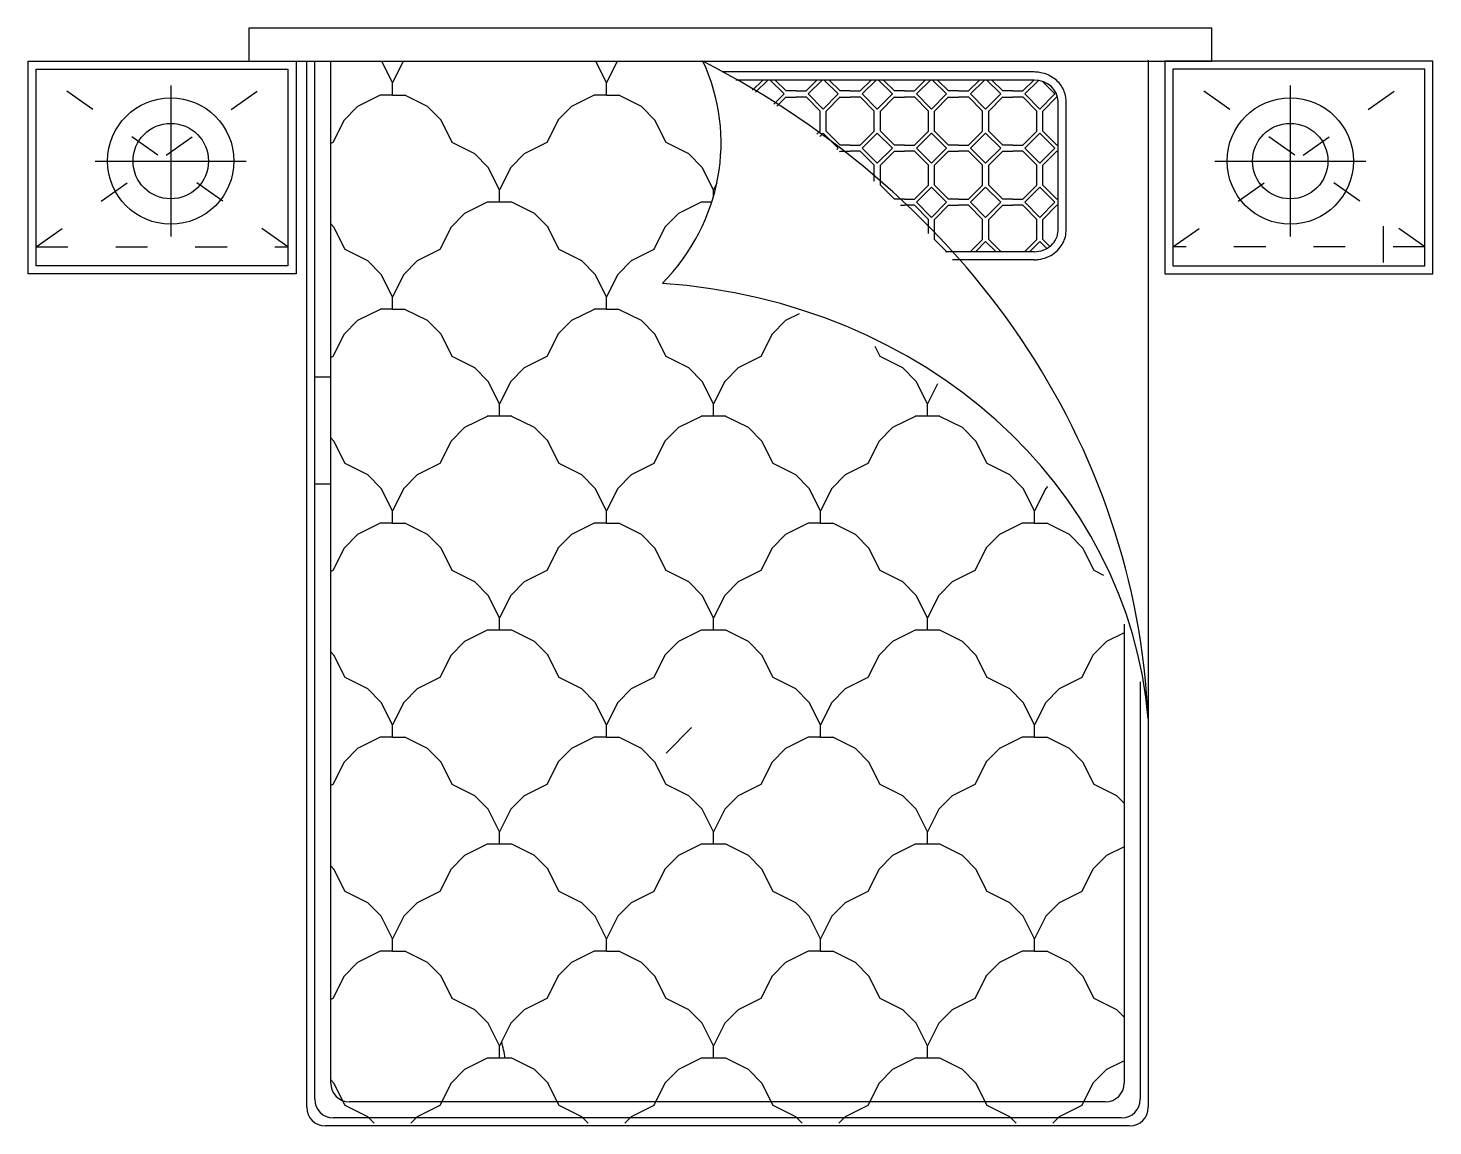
# Model space of a CAD drawing. Header units: inches. Extents: x -938 to 822, y -214 to 988.
# Drawn here: x -938 to -677.4, y 393.6 to 597.2 of the extents above; entities that cross this region are included whole.
import ezdxf

# ---------------------------------------------------------------- set-up
doc = ezdxf.new("R2010")
doc.units = ezdxf.units.IN
doc.header["$MEASUREMENT"] = 0
doc.linetypes.add('ACAD_ISO03W100', pattern=[30, 12, -18])

# ---------------------------------------------------------------- blocks, each defined once
blk = doc.blocks.new('A$C029D5C69')
for p, q in [((0.4164, 2.0693), (0.4164, 2.0066)), ((2.2315, 2.0693), (0.4164, 2.0693)), ((2.2315, 2.0066), (2.2315, 2.0693)), ((0, 1.606), (0, 2.0066)), ((0, 2.0066), (0.505, 2.0066)), ((0.0151, 1.6211), (0.0151, 1.9915)), ((0.0151, 1.9915), (0.4899, 1.9915)), ((0.4164, 2.0066), (2.2315, 2.0066)), ((0.4899, 1.9915), (0.4899, 1.6211)), ((0.505, 2.0066), (0.505, 1.606)), ((0.5252, 0.0351), (0.5252, 2.0066)), ((0.5403, 0.0502), (0.5403, 2.0066)), ((0.5706, 0.0805), (0.5706, 2.0066)), ((0.6869, 1.966), (0.6666, 2.0066)), ((0.7072, 2.0066), (0.6869, 1.966)), ((1.0902, 1.966), (1.0699, 2.0066)), ((1.1106, 2.0066), (1.0902, 1.966)), ((1.8954, 1.9865), (1.3081, 1.9865)), ((2.1114, 2.0087), (2.1114, 0.0351)), ((2.6479, 2.0066), (2.1429, 2.0066)), ((2.1429, 2.0066), (2.1429, 1.606)), ((2.6328, 1.9915), (2.158, 1.9915)), ((2.158, 1.9915), (2.158, 1.6211)), ((2.6328, 1.6211), (2.6328, 1.9915)), ((2.6479, 1.606), (2.6479, 2.0066)), ((0.2689, 1.9609), (0.2689, 1.6764)), ((0.6869, 1.9425), (0.6869, 1.966)), ((0.6869, 1.9425), (0.6869, 1.966)), ((1.0902, 1.9425), (1.0902, 1.966)), ((1.0902, 1.9425), (1.0902, 1.966)), ((1.8954, 1.9713), (1.3339, 1.9713)), ((1.3849, 1.9713), (1.3656, 1.952)), ((1.3945, 1.9713), (1.3714, 1.9483)), ((1.4249, 1.945), (1.3986, 1.9713)), ((1.4288, 1.9507), (1.4081, 1.9713)), ((1.487, 1.9713), (1.4664, 1.9507)), ((1.4966, 1.9713), (1.4703, 1.945)), ((1.527, 1.945), (1.5007, 1.9713)), ((1.5309, 1.9507), (1.5102, 1.9713)), ((1.5891, 1.9713), (1.5685, 1.9507)), ((1.5987, 1.9713), (1.5724, 1.945)), ((1.6291, 1.945), (1.6028, 1.9713)), ((1.633, 1.9507), (1.6123, 1.9713)), ((1.6912, 1.9713), (1.6706, 1.9507)), ((1.7008, 1.9713), (1.6745, 1.945)), ((1.7312, 1.945), (1.7049, 1.9713)), ((1.7351, 1.9507), (1.7144, 1.9713)), ((1.7933, 1.9713), (1.7727, 1.9507)), ((1.8029, 1.9713), (1.7766, 1.945)), ((1.8333, 1.945), (1.807, 1.9713)), ((1.8372, 1.9507), (1.8165, 1.9713)), ((1.8954, 1.9713), (1.8748, 1.9507)), ((1.9043, 1.9707), (1.8787, 1.945)), ((1.9354, 1.945), (1.9114, 1.969)), ((2.379, 1.9609), (2.379, 1.6764)), ((0.6634, 1.9425), (0.621, 1.9213)), ((0.6634, 1.9425), (0.621, 1.9213)), ((0.6869, 1.9425), (0.6634, 1.9425)), ((0.6869, 1.9425), (0.7104, 1.9425)), ((0.7528, 1.9213), (0.7104, 1.9425)), ((0.7528, 1.9213), (0.7104, 1.9425)), ((1.0668, 1.9425), (1.0244, 1.9213)), ((1.0668, 1.9425), (1.0244, 1.9213)), ((1.0902, 1.9425), (1.0668, 1.9425)), ((1.0902, 1.9425), (1.1137, 1.9425)), ((1.1561, 1.9213), (1.1137, 1.9425)), ((1.1561, 1.9213), (1.1137, 1.9425)), ((1.4249, 1.945), (1.4059, 1.926)), ((1.4288, 1.9394), (1.4116, 1.9222)), ((1.4476, 1.9507), (1.4288, 1.9507)), ((1.4288, 1.9393), (1.4476, 1.9393)), ((1.4476, 1.9507), (1.4664, 1.9507)), ((1.4664, 1.9393), (1.4476, 1.9393)), ((1.493, 1.9128), (1.4664, 1.9394)), ((1.4986, 1.9167), (1.4703, 1.945)), ((1.527, 1.945), (1.4986, 1.9167)), ((1.5309, 1.9394), (1.5043, 1.9128)), ((1.5497, 1.9507), (1.5309, 1.9507)), ((1.5309, 1.9393), (1.5497, 1.9393)), ((1.5497, 1.9507), (1.5685, 1.9507)), ((1.5685, 1.9393), (1.5497, 1.9393)), ((1.595, 1.9128), (1.5685, 1.9394)), ((1.6007, 1.9167), (1.5724, 1.945)), ((1.6291, 1.945), (1.6007, 1.9167)), ((1.633, 1.9394), (1.6064, 1.9128)), ((1.6518, 1.9507), (1.633, 1.9507)), ((1.633, 1.9393), (1.6518, 1.9393)), ((1.6518, 1.9507), (1.6706, 1.9507)), ((1.6706, 1.9393), (1.6518, 1.9393)), ((1.6971, 1.9128), (1.6706, 1.9394)), ((1.7028, 1.9167), (1.6745, 1.945)), ((1.7312, 1.945), (1.7028, 1.9167)), ((1.7351, 1.9394), (1.7085, 1.9128)), ((1.7539, 1.9507), (1.7351, 1.9507)), ((1.7351, 1.9393), (1.7539, 1.9393)), ((1.7539, 1.9507), (1.7727, 1.9507)), ((1.7727, 1.9393), (1.7539, 1.9393)), ((1.7992, 1.9128), (1.7727, 1.9394)), ((1.8049, 1.9167), (1.7766, 1.945)), ((1.8333, 1.945), (1.8049, 1.9167)), ((1.8372, 1.9394), (1.8106, 1.9128)), ((1.856, 1.9507), (1.8372, 1.9507)), ((1.8372, 1.9393), (1.856, 1.9393)), ((1.856, 1.9507), (1.8748, 1.9507)), ((1.8748, 1.9393), (1.856, 1.9393)), ((1.9013, 1.9128), (1.8748, 1.9394)), ((1.907, 1.9167), (1.8787, 1.945)), ((1.9354, 1.945), (1.907, 1.9167)), ((1.9393, 1.9394), (1.9127, 1.9128)), ((1.9393, 1.9393), (1.9404, 1.9393)), ((0.621, 1.9213), (0.5955, 1.8958)), ((0.7783, 1.8958), (0.7528, 1.9213)), ((1.0243, 1.9213), (0.9988, 1.8958)), ((1.1816, 1.8958), (1.1561, 1.9213)), ((1.493, 1.8752), (1.493, 1.9128)), ((1.5043, 1.8752), (1.5043, 1.9128)), ((1.595, 1.8752), (1.595, 1.9128)), ((1.6064, 1.8752), (1.6064, 1.9128)), ((1.6971, 1.8752), (1.6971, 1.9128)), ((1.7085, 1.8752), (1.7085, 1.9128)), ((1.7992, 1.8752), (1.7992, 1.9128)), ((1.8106, 1.8752), (1.8106, 1.9128)), ((1.9013, 1.8752), (1.9013, 1.9128)), ((1.9127, 1.8752), (1.9127, 1.9128)), ((1.9414, 1.688), (1.9414, 1.931)), ((1.9565, 1.688), (1.9565, 1.931)), ((0.5955, 1.8958), (0.5743, 1.8534)), ((0.7995, 1.8534), (0.7783, 1.8958)), ((0.9989, 1.8958), (0.9777, 1.8534)), ((1.2028, 1.8534), (1.1816, 1.8958)), ((1.493, 1.8752), (1.4867, 1.869)), ((1.4986, 1.8713), (1.4922, 1.8648)), ((1.527, 1.8429), (1.4986, 1.8713)), ((1.5309, 1.8486), (1.5043, 1.8752)), ((1.595, 1.8752), (1.5685, 1.8486)), ((1.6007, 1.8713), (1.5724, 1.8429)), ((1.6291, 1.8429), (1.6007, 1.8713)), ((1.633, 1.8486), (1.6064, 1.8752)), ((1.6971, 1.8752), (1.6706, 1.8486)), ((1.7028, 1.8713), (1.6745, 1.8429)), ((1.7312, 1.8429), (1.7028, 1.8713)), ((1.7351, 1.8486), (1.7085, 1.8752)), ((1.7992, 1.8752), (1.7727, 1.8486)), ((1.8049, 1.8713), (1.7766, 1.8429)), ((1.8333, 1.8429), (1.8049, 1.8713)), ((1.8372, 1.8486), (1.8106, 1.8752)), ((1.9013, 1.8752), (1.8748, 1.8486)), ((1.907, 1.8713), (1.8787, 1.8429)), ((1.9354, 1.8429), (1.907, 1.8713)), ((1.9393, 1.8486), (1.9127, 1.8752)), ((0.5743, 1.8534), (0.5706, 1.8515)), ((0.5743, 1.8534), (0.5706, 1.8515)), ((0.8419, 1.8322), (0.7995, 1.8534)), ((0.8419, 1.8322), (0.7995, 1.8534)), ((0.8674, 1.8067), (0.8419, 1.8322)), ((0.9352, 1.8322), (0.9097, 1.8067)), ((0.9777, 1.8534), (0.9353, 1.8322)), ((0.9777, 1.8534), (0.9353, 1.8322)), ((1.2452, 1.8322), (1.2028, 1.8534)), ((1.2452, 1.8322), (1.2028, 1.8534)), ((1.2707, 1.8067), (1.2452, 1.8322)), ((1.527, 1.8429), (1.5242, 1.8401)), ((1.5309, 1.8373), (1.5295, 1.8359)), ((1.5497, 1.8486), (1.5309, 1.8486)), ((1.5309, 1.8373), (1.5497, 1.8373)), ((1.5497, 1.8486), (1.5685, 1.8486)), ((1.5685, 1.8373), (1.5497, 1.8373)), ((1.595, 1.8107), (1.5685, 1.8373)), ((1.6007, 1.8146), (1.5724, 1.8429)), ((1.6291, 1.8429), (1.6007, 1.8146)), ((1.633, 1.8373), (1.6064, 1.8107)), ((1.6518, 1.8486), (1.633, 1.8486)), ((1.633, 1.8373), (1.6518, 1.8373)), ((1.6518, 1.8486), (1.6706, 1.8486)), ((1.6706, 1.8373), (1.6518, 1.8373)), ((1.6971, 1.8107), (1.6706, 1.8373)), ((1.7028, 1.8146), (1.6745, 1.8429)), ((1.7312, 1.8429), (1.7028, 1.8146)), ((1.7351, 1.8373), (1.7085, 1.8107)), ((1.7539, 1.8486), (1.7351, 1.8486)), ((1.7351, 1.8373), (1.7539, 1.8373)), ((1.7539, 1.8486), (1.7727, 1.8486)), ((1.7727, 1.8373), (1.7539, 1.8373)), ((1.7992, 1.8107), (1.7727, 1.8373)), ((1.8049, 1.8146), (1.7766, 1.8429)), ((1.8333, 1.8429), (1.8049, 1.8146)), ((1.8372, 1.8373), (1.8106, 1.8107)), ((1.856, 1.8486), (1.8372, 1.8486)), ((1.8372, 1.8373), (1.856, 1.8373)), ((1.856, 1.8486), (1.8748, 1.8486)), ((1.8748, 1.8373), (1.856, 1.8373)), ((1.9013, 1.8107), (1.8748, 1.8373)), ((1.907, 1.8146), (1.8787, 1.8429)), ((1.9354, 1.8429), (1.907, 1.8146)), ((1.9393, 1.8373), (1.9127, 1.8107)), ((1.9414, 1.8486), (1.9393, 1.8486)), ((1.9393, 1.8373), (1.9414, 1.8373)), ((0.1267, 1.8186), (0.4111, 1.8186)), ((0.8886, 1.7643), (0.8674, 1.8067)), ((0.9098, 1.8067), (0.8886, 1.7643)), ((1.2919, 1.7643), (1.2707, 1.8067)), ((1.595, 1.7806), (1.595, 1.8107)), ((1.6064, 1.7731), (1.6064, 1.8107)), ((1.6971, 1.7731), (1.6971, 1.8107)), ((1.7085, 1.7731), (1.7085, 1.8107)), ((1.7992, 1.7731), (1.7992, 1.8107)), ((1.8106, 1.7731), (1.8106, 1.8107)), ((1.9013, 1.7731), (1.9013, 1.8107)), ((1.9127, 1.7731), (1.9127, 1.8107)), ((2.2367, 1.8186), (2.5212, 1.8186)), ((1.2981, 1.7768), (1.2919, 1.7643)), ((0.8886, 1.7408), (0.8886, 1.7643)), ((1.2919, 1.7519), (1.2919, 1.7643)), ((1.633, 1.7465), (1.6064, 1.7731)), ((1.6971, 1.7731), (1.6706, 1.7465)), ((1.7028, 1.7692), (1.6745, 1.7408)), ((1.7312, 1.7408), (1.7028, 1.7692)), ((1.7351, 1.7465), (1.7085, 1.7731)), ((1.7992, 1.7731), (1.7727, 1.7465)), ((1.8049, 1.7692), (1.7766, 1.7408)), ((1.8333, 1.7408), (1.8049, 1.7692)), ((1.8372, 1.7465), (1.8106, 1.7731)), ((1.9013, 1.7731), (1.8748, 1.7465)), ((1.907, 1.7692), (1.8787, 1.7408)), ((1.9354, 1.7408), (1.907, 1.7692)), ((1.9393, 1.7465), (1.9127, 1.7731)), ((0.8651, 1.7408), (0.8227, 1.7196)), ((0.8651, 1.7408), (0.8227, 1.7196)), ((0.912, 1.7408), (0.8651, 1.7408)), ((0.9544, 1.7196), (0.912, 1.7408)), ((0.9544, 1.7196), (0.912, 1.7408)), ((1.2684, 1.7408), (1.226, 1.7196)), ((1.2684, 1.7408), (1.226, 1.7196)), ((1.2885, 1.7408), (1.2684, 1.7408)), ((1.6518, 1.7465), (1.633, 1.7465)), ((1.6443, 1.7352), (1.6518, 1.7352)), ((1.6518, 1.7465), (1.6706, 1.7465)), ((1.6706, 1.7352), (1.6518, 1.7352)), ((1.6971, 1.7086), (1.6706, 1.7352)), ((1.7028, 1.7125), (1.6745, 1.7408)), ((1.7312, 1.7408), (1.7028, 1.7125)), ((1.7351, 1.7352), (1.7085, 1.7086)), ((1.7539, 1.7465), (1.7351, 1.7465)), ((1.7351, 1.7352), (1.7539, 1.7352)), ((1.7539, 1.7465), (1.7727, 1.7465)), ((1.7727, 1.7352), (1.7539, 1.7352)), ((1.7992, 1.7086), (1.7727, 1.7352)), ((1.8049, 1.7125), (1.7766, 1.7408)), ((1.8333, 1.7408), (1.8049, 1.7125)), ((1.8372, 1.7352), (1.8106, 1.7086)), ((1.856, 1.7465), (1.8372, 1.7465)), ((1.8372, 1.7352), (1.856, 1.7352)), ((1.856, 1.7465), (1.8748, 1.7465)), ((1.8748, 1.7352), (1.856, 1.7352)), ((1.9013, 1.7086), (1.8748, 1.7352)), ((1.907, 1.7125), (1.8787, 1.7408)), ((1.9354, 1.7408), (1.907, 1.7125)), ((1.9393, 1.7352), (1.9127, 1.7086)), ((1.9414, 1.7465), (1.9393, 1.7465)), ((1.9393, 1.7352), (1.9414, 1.7352)), ((0.5766, 1.6941), (0.5706, 1.7002)), ((0.8227, 1.7196), (0.7972, 1.6941)), ((0.98, 1.6941), (0.9545, 1.7196)), ((1.226, 1.7196), (1.2005, 1.6941)), ((1.6971, 1.682), (1.6971, 1.7086)), ((1.7085, 1.671), (1.7085, 1.7086)), ((1.7992, 1.671), (1.7992, 1.7086)), ((1.8106, 1.671), (1.8106, 1.7086)), ((1.9013, 1.671), (1.9013, 1.7086)), ((1.9127, 1.671), (1.9127, 1.7086)), ((2.5551, 1.6275), (2.5551, 1.696)), ((0.5978, 1.6517), (0.5766, 1.6941)), ((0.7972, 1.6941), (0.776, 1.6517)), ((1.0011, 1.6517), (0.9799, 1.6941)), ((1.2005, 1.6941), (1.1793, 1.6517)), ((1.7318, 1.6477), (1.7085, 1.671)), ((1.7992, 1.671), (1.7759, 1.6477)), ((1.8339, 1.6477), (1.8106, 1.671)), ((1.9013, 1.671), (1.878, 1.6477)), ((1.926, 1.6577), (1.9127, 1.671)), ((0.6402, 1.6305), (0.5978, 1.6517)), ((0.6402, 1.6305), (0.5978, 1.6517)), ((0.776, 1.6517), (0.7336, 1.6305)), ((0.776, 1.6517), (0.7336, 1.6305)), ((1.0435, 1.6305), (1.0011, 1.6517)), ((1.0435, 1.6305), (1.0011, 1.6517)), ((1.1793, 1.6517), (1.1369, 1.6305)), ((1.1793, 1.6517), (1.1369, 1.6305)), ((1.8961, 1.6477), (1.7289, 1.6477)), ((1.8049, 1.6671), (1.7855, 1.6477)), ((1.8244, 1.6477), (1.8049, 1.6671)), ((1.907, 1.6671), (1.8876, 1.6477)), ((1.9202, 1.6539), (1.907, 1.6671)), ((0.4899, 1.6211), (0.0151, 1.6211)), ((0.6657, 1.605), (0.6402, 1.6305)), ((0.7336, 1.6305), (0.7081, 1.605)), ((1.0691, 1.605), (1.0436, 1.6305)), ((1.1369, 1.6305), (1.1114, 1.605)), ((1.8961, 1.6325), (1.7422, 1.6325)), ((2.158, 1.6211), (2.6328, 1.6211)), ((0.505, 1.606), (0, 1.606)), ((0.6869, 1.5626), (0.6657, 1.605)), ((0.7081, 1.605), (0.6869, 1.5626)), ((1.0902, 1.5626), (1.069, 1.605)), ((1.1114, 1.605), (1.0902, 1.5626)), ((2.1429, 1.606), (2.6479, 1.606)), ((0.6869, 1.5392), (0.6869, 1.5626)), ((0.6869, 1.5392), (0.6869, 1.5626)), ((1.0902, 1.5392), (1.0902, 1.5626)), ((1.0902, 1.5392), (1.0902, 1.5626)), ((0.6634, 1.5391), (0.621, 1.5179)), ((0.6634, 1.5391), (0.621, 1.5179)), ((0.6869, 1.5392), (0.6634, 1.5392)), ((0.6869, 1.5392), (0.7104, 1.5392)), ((0.7528, 1.5179), (0.7104, 1.5391)), ((0.7528, 1.5179), (0.7104, 1.5391)), ((1.0668, 1.5391), (1.0244, 1.5179)), ((1.0668, 1.5391), (1.0244, 1.5179)), ((1.0902, 1.5392), (1.0668, 1.5392)), ((1.0902, 1.5392), (1.1137, 1.5392)), ((1.1561, 1.5179), (1.1137, 1.5391)), ((1.1561, 1.5179), (1.1137, 1.5391)), ((0.621, 1.5179), (0.5955, 1.4924)), ((0.7783, 1.4924), (0.7528, 1.5179)), ((1.0243, 1.5179), (0.9988, 1.4924)), ((1.1816, 1.4924), (1.1561, 1.5179)), ((1.4277, 1.5179), (1.4022, 1.4924)), ((1.4534, 1.5308), (1.4277, 1.5179)), ((1.4534, 1.5308), (1.4277, 1.5179)), ((0.5955, 1.4925), (0.5743, 1.4501)), ((0.7995, 1.4501), (0.7783, 1.4925)), ((0.9989, 1.4925), (0.9777, 1.4501)), ((1.2028, 1.4501), (1.1816, 1.4925)), ((1.4022, 1.4925), (1.381, 1.4501)), ((1.6062, 1.4501), (1.5966, 1.4692)), ((0.5743, 1.45), (0.5706, 1.4481)), ((0.5743, 1.45), (0.5706, 1.4481)), ((0.8419, 1.4288), (0.7995, 1.45)), ((0.8419, 1.4288), (0.7995, 1.45)), ((0.9777, 1.45), (0.9353, 1.4288)), ((0.9777, 1.45), (0.9353, 1.4288)), ((1.2452, 1.4288), (1.2028, 1.45)), ((1.2452, 1.4288), (1.2028, 1.45)), ((1.381, 1.45), (1.3386, 1.4288)), ((1.381, 1.45), (1.3386, 1.4288)), ((1.6486, 1.4288), (1.6062, 1.45)), ((1.6486, 1.4288), (1.6062, 1.45)), ((0.5403, 1.4117), (0.5706, 1.4117)), ((0.8674, 1.4033), (0.8419, 1.4288)), ((0.9352, 1.4288), (0.9097, 1.4033)), ((1.2707, 1.4033), (1.2452, 1.4288)), ((1.3386, 1.4288), (1.3131, 1.4033)), ((1.6741, 1.4033), (1.6486, 1.4288)), ((0.8886, 1.361), (0.8674, 1.4034)), ((0.9098, 1.4034), (0.8886, 1.361)), ((1.2919, 1.361), (1.2707, 1.4034)), ((1.3131, 1.4034), (1.2919, 1.361)), ((1.6953, 1.361), (1.6741, 1.4034)), ((1.714, 1.3984), (1.6953, 1.361)), ((0.8886, 1.3375), (0.8886, 1.3609)), ((1.2919, 1.3375), (1.2919, 1.3609)), ((1.6953, 1.3375), (1.6953, 1.3609)), ((0.8651, 1.3374), (0.8227, 1.3162)), ((0.8651, 1.3374), (0.8227, 1.3162)), ((0.912, 1.3375), (0.8651, 1.3375)), ((0.9544, 1.3162), (0.912, 1.3374)), ((0.9544, 1.3162), (0.912, 1.3374)), ((1.2684, 1.3374), (1.226, 1.3162)), ((1.2684, 1.3374), (1.226, 1.3162)), ((1.3154, 1.3375), (1.2684, 1.3375)), ((1.3578, 1.3162), (1.3154, 1.3374)), ((1.3578, 1.3162), (1.3154, 1.3374)), ((1.6718, 1.3374), (1.6294, 1.3162)), ((1.6718, 1.3374), (1.6294, 1.3162)), ((1.7187, 1.3375), (1.6718, 1.3375)), ((1.7611, 1.3162), (1.7187, 1.3374)), ((1.7611, 1.3162), (1.7187, 1.3374)), ((0.8227, 1.3163), (0.7972, 1.2908)), ((0.98, 1.2908), (0.9545, 1.3163)), ((1.226, 1.3163), (1.2005, 1.2908)), ((1.3833, 1.2908), (1.3578, 1.3163)), ((1.6294, 1.3163), (1.6039, 1.2908)), ((1.7867, 1.2908), (1.7611, 1.3163)), ((0.5766, 1.2908), (0.5706, 1.2968)), ((0.5978, 1.2484), (0.5766, 1.2908)), ((0.7972, 1.2908), (0.776, 1.2484)), ((1.0011, 1.2484), (0.9799, 1.2908)), ((1.2005, 1.2908), (1.1793, 1.2484)), ((1.4045, 1.2484), (1.3833, 1.2908)), ((1.6039, 1.2908), (1.5827, 1.2484)), ((1.8078, 1.2484), (1.7866, 1.2908)), ((0.6402, 1.2271), (0.5978, 1.2483)), ((0.6402, 1.2271), (0.5978, 1.2483)), ((0.776, 1.2483), (0.7336, 1.2271)), ((0.776, 1.2483), (0.7336, 1.2271)), ((1.0435, 1.2271), (1.0011, 1.2483)), ((1.0435, 1.2271), (1.0011, 1.2483)), ((1.1793, 1.2483), (1.1369, 1.2271)), ((1.1793, 1.2483), (1.1369, 1.2271)), ((1.4469, 1.2271), (1.4045, 1.2483)), ((1.4469, 1.2271), (1.4045, 1.2483)), ((1.5827, 1.2483), (1.5403, 1.2271)), ((1.5827, 1.2483), (1.5403, 1.2271)), ((1.8502, 1.2271), (1.8078, 1.2483)), ((1.8502, 1.2271), (1.8078, 1.2483)), ((0.6657, 1.2017), (0.6402, 1.2272)), ((0.7336, 1.2272), (0.7081, 1.2017)), ((1.0691, 1.2017), (1.0436, 1.2272)), ((1.1369, 1.2272), (1.1114, 1.2017)), ((1.4724, 1.2017), (1.4469, 1.2272)), ((1.5403, 1.2272), (1.5148, 1.2017)), ((1.8758, 1.2017), (1.8503, 1.2272)), ((0.5403, 1.21), (0.5706, 1.21)), ((0.6869, 1.1593), (0.6657, 1.2017)), ((0.7081, 1.2017), (0.6869, 1.1593)), ((1.0902, 1.1593), (1.069, 1.2017)), ((1.1114, 1.2017), (1.0902, 1.1593)), ((1.4936, 1.1593), (1.4724, 1.2017)), ((1.5148, 1.2017), (1.4936, 1.1593)), ((1.8969, 1.1593), (1.8757, 1.2017)), ((1.9181, 1.2017), (1.8969, 1.1593)), ((1.9215, 1.2051), (1.9181, 1.2017)), ((0.6869, 1.1358), (0.6869, 1.1593)), ((0.6869, 1.1358), (0.6869, 1.1593)), ((1.0902, 1.1358), (1.0902, 1.1593)), ((1.0902, 1.1358), (1.0902, 1.1593)), ((1.4936, 1.1358), (1.4936, 1.1593)), ((1.4936, 1.1358), (1.4936, 1.1593)), ((1.8969, 1.1358), (1.8969, 1.1593)), ((1.8969, 1.1358), (1.8969, 1.1593)), ((0.621, 1.1146), (0.5955, 1.0891)), ((0.6634, 1.1358), (0.621, 1.1146)), ((0.6634, 1.1358), (0.621, 1.1146)), ((0.6869, 1.1358), (0.6634, 1.1358)), ((0.6869, 1.1358), (0.7104, 1.1358)), ((0.7528, 1.1146), (0.7104, 1.1358)), ((0.7528, 1.1146), (0.7104, 1.1358)), ((0.7783, 1.0891), (0.7528, 1.1146)), ((1.0243, 1.1146), (0.9988, 1.0891)), ((1.0668, 1.1358), (1.0244, 1.1146)), ((1.0668, 1.1358), (1.0244, 1.1146)), ((1.0902, 1.1358), (1.0668, 1.1358)), ((1.0902, 1.1358), (1.1137, 1.1358)), ((1.1561, 1.1146), (1.1137, 1.1358)), ((1.1561, 1.1146), (1.1137, 1.1358)), ((1.1816, 1.0891), (1.1561, 1.1146)), ((1.4277, 1.1146), (1.4022, 1.0891)), ((1.4701, 1.1358), (1.4277, 1.1146)), ((1.4701, 1.1358), (1.4277, 1.1146)), ((1.4936, 1.1358), (1.4701, 1.1358)), ((1.4936, 1.1358), (1.5171, 1.1358)), ((1.5595, 1.1146), (1.5171, 1.1358)), ((1.5595, 1.1146), (1.5171, 1.1358)), ((1.585, 1.0891), (1.5595, 1.1146)), ((1.831, 1.1146), (1.8055, 1.0891)), ((1.8735, 1.1358), (1.8311, 1.1146)), ((1.8735, 1.1358), (1.8311, 1.1146)), ((1.8969, 1.1358), (1.8735, 1.1358)), ((1.8969, 1.1358), (1.9204, 1.1358)), ((1.9628, 1.1146), (1.9204, 1.1358)), ((1.9628, 1.1146), (1.9204, 1.1358)), ((1.9883, 1.0891), (1.9628, 1.1146)), ((0.5955, 1.0891), (0.5743, 1.0467)), ((0.7995, 1.0467), (0.7783, 1.0891)), ((0.9989, 1.0891), (0.9777, 1.0467)), ((1.2028, 1.0467), (1.1816, 1.0891)), ((1.4022, 1.0891), (1.381, 1.0467)), ((1.6062, 1.0467), (1.585, 1.0891)), ((1.8056, 1.0891), (1.7844, 1.0467)), ((2.0095, 1.0467), (1.9883, 1.0891)), ((0.5743, 1.0467), (0.5706, 1.0448)), ((0.5743, 1.0467), (0.5706, 1.0448)), ((0.8419, 1.0255), (0.7995, 1.0467)), ((0.8419, 1.0255), (0.7995, 1.0467)), ((0.9777, 1.0467), (0.9353, 1.0255)), ((0.9777, 1.0467), (0.9353, 1.0255)), ((1.2452, 1.0255), (1.2028, 1.0467)), ((1.2452, 1.0255), (1.2028, 1.0467)), ((1.381, 1.0467), (1.3386, 1.0255)), ((1.381, 1.0467), (1.3386, 1.0255)), ((1.6486, 1.0255), (1.6062, 1.0467)), ((1.6486, 1.0255), (1.6062, 1.0467)), ((1.7844, 1.0467), (1.742, 1.0255)), ((1.7844, 1.0467), (1.742, 1.0255)), ((2.0276, 1.0376), (2.0095, 1.0467)), ((2.0276, 1.0376), (2.0095, 1.0467)), ((0.8674, 1), (0.8419, 1.0255)), ((0.9352, 1.0255), (0.9097, 1)), ((1.2707, 1), (1.2452, 1.0255)), ((1.3386, 1.0255), (1.3131, 1)), ((1.6741, 1), (1.6486, 1.0255)), ((1.7419, 1.0255), (1.7164, 1)), ((0.8886, 0.9576), (0.8674, 1)), ((0.9098, 1), (0.8886, 0.9576)), ((1.2919, 0.9576), (1.2707, 1)), ((1.3131, 1), (1.2919, 0.9576)), ((1.6953, 0.9576), (1.6741, 1)), ((1.7165, 1), (1.6953, 0.9576)), ((0.8886, 0.9341), (0.8886, 0.9576)), ((1.2919, 0.9341), (1.2919, 0.9576)), ((1.6953, 0.9341), (1.6953, 0.9576)), ((0.8651, 0.9341), (0.8227, 0.9129)), ((0.8651, 0.9341), (0.8227, 0.9129)), ((0.912, 0.9341), (0.8651, 0.9341)), ((0.9544, 0.9129), (0.912, 0.9341)), ((0.9544, 0.9129), (0.912, 0.9341)), ((1.2684, 0.9341), (1.226, 0.9129)), ((1.2684, 0.9341), (1.226, 0.9129)), ((1.3154, 0.9341), (1.2684, 0.9341)), ((1.3578, 0.9129), (1.3154, 0.9341)), ((1.3578, 0.9129), (1.3154, 0.9341)), ((1.6718, 0.9341), (1.6294, 0.9129)), ((1.6718, 0.9341), (1.6294, 0.9129)), ((1.7187, 0.9341), (1.6718, 0.9341)), ((1.7611, 0.9129), (1.7187, 0.9341)), ((1.7611, 0.9129), (1.7187, 0.9341)), ((2.066, 0.9295), (2.0327, 0.9129)), ((2.066, 0.9295), (2.0327, 0.9129)), ((2.066, 0.9457), (2.066, 0.0805)), ((0.8227, 0.9129), (0.7972, 0.8874)), ((0.98, 0.8874), (0.9545, 0.9129)), ((1.226, 0.9129), (1.2005, 0.8874)), ((1.3833, 0.8874), (1.3578, 0.9129)), ((1.6294, 0.9129), (1.6039, 0.8874)), ((1.7867, 0.8874), (1.7611, 0.9129)), ((2.0327, 0.9129), (2.0072, 0.8874)), ((0.5766, 0.8874), (0.5706, 0.8935)), ((0.5978, 0.845), (0.5766, 0.8874)), ((0.7972, 0.8874), (0.776, 0.845)), ((1.0011, 0.845), (0.9799, 0.8874)), ((1.2005, 0.8874), (1.1793, 0.845)), ((1.4045, 0.845), (1.3833, 0.8874)), ((1.6039, 0.8874), (1.5827, 0.845)), ((1.8078, 0.845), (1.7866, 0.8874)), ((2.0072, 0.8874), (1.986, 0.845)), ((0.6402, 0.8238), (0.5978, 0.845)), ((0.6402, 0.8238), (0.5978, 0.845)), ((0.6657, 0.7983), (0.6402, 0.8238)), ((0.7336, 0.8238), (0.7081, 0.7983)), ((0.776, 0.845), (0.7336, 0.8238)), ((0.776, 0.845), (0.7336, 0.8238)), ((1.0435, 0.8238), (1.0011, 0.845)), ((1.0435, 0.8238), (1.0011, 0.845)), ((1.0691, 0.7983), (1.0436, 0.8238)), ((1.1369, 0.8238), (1.1114, 0.7983)), ((1.1793, 0.845), (1.1369, 0.8238)), ((1.1793, 0.845), (1.1369, 0.8238)), ((1.4469, 0.8238), (1.4045, 0.845)), ((1.4469, 0.8238), (1.4045, 0.845)), ((1.4724, 0.7983), (1.4469, 0.8238)), ((1.5403, 0.8238), (1.5148, 0.7983)), ((1.5827, 0.845), (1.5403, 0.8238)), ((1.5827, 0.845), (1.5403, 0.8238)), ((1.8502, 0.8238), (1.8078, 0.845)), ((1.8502, 0.8238), (1.8078, 0.845)), ((1.8758, 0.7983), (1.8503, 0.8238)), ((1.9436, 0.8238), (1.9181, 0.7983)), ((1.986, 0.845), (1.9436, 0.8238)), ((1.986, 0.845), (1.9436, 0.8238)), ((2.0962, 0.8369), (2.0962, 0.0502)), ((0.6869, 0.7559), (0.6657, 0.7983)), ((0.7081, 0.7983), (0.6869, 0.7559)), ((1.0902, 0.7559), (1.069, 0.7983)), ((1.1114, 0.7983), (1.0902, 0.7559)), ((1.4936, 0.7559), (1.4724, 0.7983)), ((1.5148, 0.7983), (1.4936, 0.7559)), ((1.8969, 0.7559), (1.8757, 0.7983)), ((1.9181, 0.7983), (1.8969, 0.7559)), ((0.6869, 0.7325), (0.6869, 0.7559)), ((0.6869, 0.7325), (0.6869, 0.7559)), ((1.0902, 0.7325), (1.0902, 0.7559)), ((1.0902, 0.7325), (1.0902, 0.7559)), ((1.2024, 0.7028), (1.2503, 0.7507)), ((1.4936, 0.7325), (1.4936, 0.7559)), ((1.4936, 0.7325), (1.4936, 0.7559)), ((1.8969, 0.7325), (1.8969, 0.7559)), ((1.8969, 0.7325), (1.8969, 0.7559)), ((0.6634, 0.7324), (0.621, 0.7112)), ((0.6634, 0.7324), (0.621, 0.7112)), ((0.6869, 0.7325), (0.6634, 0.7325)), ((0.6869, 0.7325), (0.7104, 0.7325)), ((0.7528, 0.7112), (0.7104, 0.7324)), ((0.7528, 0.7112), (0.7104, 0.7324)), ((1.0668, 0.7324), (1.0244, 0.7112)), ((1.0668, 0.7324), (1.0244, 0.7112)), ((1.0902, 0.7325), (1.0668, 0.7325)), ((1.0902, 0.7325), (1.1137, 0.7325)), ((1.1561, 0.7112), (1.1137, 0.7324)), ((1.1561, 0.7112), (1.1137, 0.7324)), ((1.4701, 0.7324), (1.4277, 0.7112)), ((1.4701, 0.7324), (1.4277, 0.7112)), ((1.4936, 0.7325), (1.4701, 0.7325)), ((1.4936, 0.7325), (1.5171, 0.7325)), ((1.5595, 0.7112), (1.5171, 0.7324)), ((1.5595, 0.7112), (1.5171, 0.7324)), ((1.8735, 0.7324), (1.8311, 0.7112)), ((1.8735, 0.7324), (1.8311, 0.7112)), ((1.8969, 0.7325), (1.8735, 0.7325)), ((1.8969, 0.7325), (1.9204, 0.7325)), ((1.9628, 0.7112), (1.9204, 0.7324)), ((1.9628, 0.7112), (1.9204, 0.7324)), ((0.621, 0.7113), (0.5955, 0.6858)), ((0.7783, 0.6858), (0.7528, 0.7113)), ((1.0243, 0.7113), (0.9988, 0.6858)), ((1.1816, 0.6858), (1.1561, 0.7113)), ((1.4277, 0.7113), (1.4022, 0.6858)), ((1.585, 0.6858), (1.5595, 0.7113)), ((1.831, 0.7113), (1.8055, 0.6858)), ((1.9883, 0.6858), (1.9628, 0.7113)), ((0.5955, 0.6858), (0.5743, 0.6434)), ((0.7995, 0.6434), (0.7783, 0.6858)), ((0.9989, 0.6858), (0.9777, 0.6434)), ((1.2028, 0.6434), (1.1816, 0.6858)), ((1.4022, 0.6858), (1.381, 0.6434)), ((1.6062, 0.6434), (1.585, 0.6858)), ((1.8056, 0.6858), (1.7844, 0.6434)), ((2.0095, 0.6434), (1.9883, 0.6858)), ((0.5743, 0.6433), (0.5706, 0.6414)), ((0.5743, 0.6433), (0.5706, 0.6414)), ((0.8419, 0.6221), (0.7995, 0.6433)), ((0.8419, 0.6221), (0.7995, 0.6433)), ((0.9777, 0.6433), (0.9353, 0.6221)), ((0.9777, 0.6433), (0.9353, 0.6221)), ((1.2452, 0.6221), (1.2028, 0.6433)), ((1.2452, 0.6221), (1.2028, 0.6433)), ((1.381, 0.6433), (1.3386, 0.6221)), ((1.381, 0.6433), (1.3386, 0.6221)), ((1.6486, 0.6221), (1.6062, 0.6433)), ((1.6486, 0.6221), (1.6062, 0.6433)), ((1.7844, 0.6433), (1.742, 0.6221)), ((1.7844, 0.6433), (1.742, 0.6221)), ((2.0519, 0.6221), (2.0095, 0.6433)), ((2.0519, 0.6221), (2.0095, 0.6433)), ((0.8674, 0.5967), (0.8419, 0.6222)), ((0.9352, 0.6222), (0.9097, 0.5967)), ((1.2707, 0.5967), (1.2452, 0.6222)), ((1.3386, 0.6222), (1.3131, 0.5967)), ((1.6741, 0.5967), (1.6486, 0.6222)), ((1.7419, 0.6222), (1.7164, 0.5967)), ((2.066, 0.6081), (2.0519, 0.6222)), ((0.8886, 0.5543), (0.8674, 0.5967)), ((0.9098, 0.5967), (0.8886, 0.5543)), ((1.2919, 0.5543), (1.2707, 0.5967)), ((1.3131, 0.5967), (1.2919, 0.5543)), ((1.6953, 0.5543), (1.6741, 0.5967)), ((1.7165, 0.5967), (1.6953, 0.5543)), ((0.8651, 0.5308), (0.8227, 0.5096)), ((0.8651, 0.5308), (0.8227, 0.5096)), ((0.912, 0.5308), (0.8651, 0.5308)), ((0.8886, 0.5308), (0.8886, 0.5543)), ((0.9544, 0.5096), (0.912, 0.5308)), ((0.9544, 0.5096), (0.912, 0.5308)), ((1.2684, 0.5308), (1.226, 0.5096)), ((1.2684, 0.5308), (1.226, 0.5096)), ((1.3154, 0.5308), (1.2684, 0.5308)), ((1.2919, 0.5308), (1.2919, 0.5543)), ((1.3578, 0.5096), (1.3154, 0.5308)), ((1.3578, 0.5096), (1.3154, 0.5308)), ((1.6718, 0.5308), (1.6294, 0.5096)), ((1.6718, 0.5308), (1.6294, 0.5096)), ((1.7187, 0.5308), (1.6718, 0.5308)), ((1.6953, 0.5308), (1.6953, 0.5543)), ((1.7611, 0.5096), (1.7187, 0.5308)), ((1.7611, 0.5096), (1.7187, 0.5308)), ((0.8227, 0.5096), (0.7972, 0.4841)), ((0.98, 0.4841), (0.9545, 0.5096)), ((1.226, 0.5096), (1.2005, 0.4841)), ((1.3833, 0.4841), (1.3578, 0.5096)), ((1.6294, 0.5096), (1.6039, 0.4841)), ((1.7867, 0.4841), (1.7611, 0.5096)), ((2.0327, 0.5096), (2.0072, 0.4841)), ((2.066, 0.5262), (2.0327, 0.5096)), ((2.066, 0.5262), (2.0327, 0.5096)), ((0.5766, 0.4841), (0.5706, 0.4901)), ((0.5978, 0.4417), (0.5766, 0.4841)), ((0.7972, 0.4841), (0.776, 0.4417)), ((1.0011, 0.4417), (0.9799, 0.4841)), ((1.2005, 0.4841), (1.1793, 0.4417)), ((1.4045, 0.4417), (1.3833, 0.4841)), ((1.6039, 0.4841), (1.5827, 0.4417)), ((1.8078, 0.4417), (1.7866, 0.4841)), ((2.0072, 0.4841), (1.986, 0.4417)), ((0.6402, 0.4205), (0.5978, 0.4417)), ((0.6402, 0.4205), (0.5978, 0.4417)), ((0.776, 0.4417), (0.7336, 0.4205)), ((0.776, 0.4417), (0.7336, 0.4205)), ((1.0435, 0.4205), (1.0011, 0.4417)), ((1.0435, 0.4205), (1.0011, 0.4417)), ((1.1793, 0.4417), (1.1369, 0.4205)), ((1.1793, 0.4417), (1.1369, 0.4205)), ((1.4469, 0.4205), (1.4045, 0.4417)), ((1.4469, 0.4205), (1.4045, 0.4417)), ((1.5827, 0.4417), (1.5403, 0.4205)), ((1.5827, 0.4417), (1.5403, 0.4205)), ((1.8502, 0.4205), (1.8078, 0.4417)), ((1.8502, 0.4205), (1.8078, 0.4417)), ((1.986, 0.4417), (1.9436, 0.4205)), ((1.986, 0.4417), (1.9436, 0.4205)), ((0.6657, 0.395), (0.6402, 0.4205)), ((0.7336, 0.4205), (0.7081, 0.395)), ((1.0691, 0.395), (1.0436, 0.4205)), ((1.1369, 0.4205), (1.1114, 0.395)), ((1.4724, 0.395), (1.4469, 0.4205)), ((1.5403, 0.4205), (1.5148, 0.395)), ((1.8758, 0.395), (1.8503, 0.4205)), ((1.9436, 0.4205), (1.9181, 0.395)), ((0.6869, 0.3526), (0.6657, 0.395)), ((0.7081, 0.395), (0.6869, 0.3526)), ((1.0902, 0.3526), (1.069, 0.395)), ((1.1114, 0.395), (1.0902, 0.3526)), ((1.4936, 0.3526), (1.4724, 0.395)), ((1.5148, 0.395), (1.4936, 0.3526)), ((1.8969, 0.3526), (1.8757, 0.395)), ((1.9181, 0.395), (1.8969, 0.3526)), ((0.6869, 0.3291), (0.6869, 0.3526)), ((0.6869, 0.3291), (0.6869, 0.3526)), ((1.0902, 0.3291), (1.0902, 0.3526)), ((1.0902, 0.3291), (1.0902, 0.3526)), ((1.4936, 0.3291), (1.4936, 0.3526)), ((1.4936, 0.3291), (1.4936, 0.3526)), ((1.8969, 0.3291), (1.8969, 0.3526)), ((1.8969, 0.3291), (1.8969, 0.3526)), ((0.6634, 0.3291), (0.621, 0.3079)), ((0.6634, 0.3291), (0.621, 0.3079)), ((0.6869, 0.3291), (0.6634, 0.3291)), ((0.6869, 0.3291), (0.7104, 0.3291)), ((0.7528, 0.3079), (0.7104, 0.3291)), ((0.7528, 0.3079), (0.7104, 0.3291)), ((1.0668, 0.3291), (1.0244, 0.3079)), ((1.0668, 0.3291), (1.0244, 0.3079)), ((1.0902, 0.3291), (1.0668, 0.3291)), ((1.0902, 0.3291), (1.1137, 0.3291)), ((1.1561, 0.3079), (1.1137, 0.3291)), ((1.1561, 0.3079), (1.1137, 0.3291)), ((1.4701, 0.3291), (1.4277, 0.3079)), ((1.4701, 0.3291), (1.4277, 0.3079)), ((1.4936, 0.3291), (1.4701, 0.3291)), ((1.4936, 0.3291), (1.5171, 0.3291)), ((1.5595, 0.3079), (1.5171, 0.3291)), ((1.5595, 0.3079), (1.5171, 0.3291)), ((1.8735, 0.3291), (1.8311, 0.3079)), ((1.8735, 0.3291), (1.8311, 0.3079)), ((1.8969, 0.3291), (1.8735, 0.3291)), ((1.8969, 0.3291), (1.9204, 0.3291)), ((1.9628, 0.3079), (1.9204, 0.3291)), ((1.9628, 0.3079), (1.9204, 0.3291)), ((0.621, 0.3079), (0.5955, 0.2824)), ((0.7783, 0.2824), (0.7528, 0.3079)), ((1.0243, 0.3079), (0.9988, 0.2824)), ((1.1816, 0.2824), (1.1561, 0.3079)), ((1.4277, 0.3079), (1.4022, 0.2824)), ((1.585, 0.2824), (1.5595, 0.3079)), ((1.831, 0.3079), (1.8055, 0.2824)), ((1.9883, 0.2824), (1.9628, 0.3079)), ((0.5955, 0.2824), (0.5743, 0.24)), ((0.7995, 0.24), (0.7783, 0.2824)), ((0.9989, 0.2824), (0.9777, 0.24)), ((1.2028, 0.24), (1.1816, 0.2824)), ((1.4022, 0.2824), (1.381, 0.24)), ((1.6062, 0.24), (1.585, 0.2824)), ((1.8056, 0.2824), (1.7844, 0.24)), ((2.0095, 0.24), (1.9883, 0.2824)), ((0.5743, 0.24), (0.5706, 0.2381)), ((0.5743, 0.24), (0.5706, 0.2381)), ((0.8419, 0.2188), (0.7995, 0.24)), ((0.8419, 0.2188), (0.7995, 0.24)), ((0.9777, 0.24), (0.9353, 0.2188)), ((0.9777, 0.24), (0.9353, 0.2188)), ((1.2452, 0.2188), (1.2028, 0.24)), ((1.2452, 0.2188), (1.2028, 0.24)), ((1.381, 0.24), (1.3386, 0.2188)), ((1.381, 0.24), (1.3386, 0.2188)), ((1.6486, 0.2188), (1.6062, 0.24)), ((1.6486, 0.2188), (1.6062, 0.24)), ((1.7844, 0.24), (1.742, 0.2188)), ((1.7844, 0.24), (1.742, 0.2188)), ((2.0519, 0.2188), (2.0095, 0.24)), ((2.0519, 0.2188), (2.0095, 0.24)), ((0.8674, 0.1933), (0.8419, 0.2188)), ((0.9352, 0.2188), (0.9097, 0.1933)), ((1.2707, 0.1933), (1.2452, 0.2188)), ((1.3386, 0.2188), (1.3131, 0.1933)), ((1.6741, 0.1933), (1.6486, 0.2188)), ((1.7419, 0.2188), (1.7164, 0.1933)), ((2.066, 0.2047), (2.0519, 0.2188)), ((0.8886, 0.1509), (0.8674, 0.1933)), ((0.9098, 0.1933), (0.8886, 0.1509)), ((1.2919, 0.1509), (1.2707, 0.1933)), ((1.3131, 0.1933), (1.2919, 0.1509)), ((1.6953, 0.1509), (1.6741, 0.1933)), ((1.7165, 0.1933), (1.6953, 0.1509)), ((0.8886, 0.1275), (0.8886, 0.1509)), ((1.2919, 0.1275), (1.2919, 0.1509)), ((1.6953, 0.1275), (1.6953, 0.1509)), ((0.8227, 0.1062), (0.7972, 0.0807)), ((0.8651, 0.1274), (0.8227, 0.1062)), ((0.8651, 0.1274), (0.8227, 0.1062)), ((0.912, 0.1275), (0.8651, 0.1275)), ((0.9544, 0.1062), (0.912, 0.1274)), ((0.9544, 0.1062), (0.912, 0.1274)), ((0.98, 0.0807), (0.9545, 0.1062)), ((1.226, 0.1062), (1.2005, 0.0807)), ((1.2684, 0.1274), (1.226, 0.1062)), ((1.2684, 0.1274), (1.226, 0.1062)), ((1.3154, 0.1275), (1.2684, 0.1275)), ((1.3578, 0.1062), (1.3154, 0.1274)), ((1.3578, 0.1062), (1.3154, 0.1274)), ((1.3833, 0.0807), (1.3578, 0.1062)), ((1.6294, 0.1062), (1.6039, 0.0807)), ((1.6718, 0.1274), (1.6294, 0.1062)), ((1.6718, 0.1274), (1.6294, 0.1062)), ((1.7187, 0.1275), (1.6718, 0.1275)), ((1.7611, 0.1062), (1.7187, 0.1274)), ((1.7611, 0.1062), (1.7187, 0.1274)), ((1.7867, 0.0807), (1.7611, 0.1062)), ((2.0327, 0.1062), (2.0072, 0.0807)), ((2.066, 0.1228), (2.0327, 0.1062)), ((2.066, 0.1228), (2.0327, 0.1062)), ((0.5766, 0.0807), (0.5706, 0.0868)), ((0.5978, 0.0384), (0.5766, 0.0808)), ((0.7972, 0.0808), (0.776, 0.0384)), ((1.0011, 0.0384), (0.9799, 0.0808)), ((1.2005, 0.0808), (1.1793, 0.0384)), ((1.4045, 0.0384), (1.3833, 0.0808)), ((1.6039, 0.0808), (1.5827, 0.0384)), ((1.8078, 0.0384), (1.7866, 0.0808)), ((2.0072, 0.0808), (1.986, 0.0384)), ((0.6402, 0.0171), (0.5978, 0.0383)), ((0.6402, 0.0171), (0.5978, 0.0383)), ((2.0309, 0.0454), (0.6056, 0.0454)), ((0.776, 0.0383), (0.7336, 0.0171)), ((0.776, 0.0383), (0.7336, 0.0171)), ((1.0435, 0.0171), (1.0011, 0.0383)), ((1.0435, 0.0171), (1.0011, 0.0383)), ((1.1793, 0.0383), (1.1369, 0.0171)), ((1.1793, 0.0383), (1.1369, 0.0171)), ((1.4469, 0.0171), (1.4045, 0.0383)), ((1.4469, 0.0171), (1.4045, 0.0383)), ((1.5827, 0.0383), (1.5403, 0.0171)), ((1.5827, 0.0383), (1.5403, 0.0171)), ((1.8502, 0.0171), (1.8078, 0.0383)), ((1.8502, 0.0171), (1.8078, 0.0383)), ((1.986, 0.0383), (1.9436, 0.0171)), ((1.986, 0.0383), (1.9436, 0.0171)), ((2.0763, 0), (0.5603, 0)), ((2.0612, 0.0151), (0.5754, 0.0151)), ((0.6523, 0.005), (0.6402, 0.0171)), ((0.7336, 0.0171), (0.7215, 0.005)), ((1.0557, 0.005), (1.0436, 0.0171)), ((1.1369, 0.0171), (1.1248, 0.005)), ((1.459, 0.005), (1.4469, 0.0171)), ((1.5403, 0.0171), (1.5282, 0.005)), ((1.8623, 0.005), (1.8503, 0.0171)), ((1.9436, 0.0171), (1.9315, 0.005))]:
    blk.add_line(p, q)
at = {"linetype": 'ACAD_ISO03W100', "ltscale": 0.005}
for p, q in [((0.4899, 1.6568), (0.0151, 1.9915)), ((0.0151, 1.6568), (0.4899, 1.9915)), ((2.6328, 1.6568), (2.158, 1.9915)), ((2.158, 1.6568), (2.6328, 1.9915)), ((0.0151, 1.6568), (0.4899, 1.6568)), ((2.6328, 1.6568), (2.158, 1.6568))]:
    blk.add_line(p, q, dxfattribs=at)
for centre, radius in [((0.2689, 1.8186), 0.1191), ((2.379, 1.8186), 0.1191), ((0.2689, 1.8186), 0.0711), ((2.379, 1.8186), 0.0711)]:
    blk.add_circle(centre, radius)
for centre, radius, start, end in [((0.2843, 0.0157), 0.6251, 10.2961, 13.2684), ((0.6056, 0.0805), 0.0351, 180, 270), ((2.0309, 0.0805), 0.0351, 270, 0), ((0.5603, 0.0351), 0.0351, 180, 270), ((0.5754, 0.0502), 0.0351, 180, 270), ((2.0612, 0.0502), 0.0351, 270, 0), ((2.0763, 0.0351), 0.0351, 270, 0)]:
    blk.add_arc(centre, radius, start, end)
for centre, major_axis, ratio, start_param, end_param in [((0.8506, 1.8527), (-0.4556, 0), 0.89, 2.430919, 3.53111), ((0.3667, 0.6698), (1.7398, 0.1668), 0.88072, -0.045073, 0.941433), ((1.8961, 1.931), (-0.0453, 0), 0.89, 3.141593, 4.712389), ((1.8961, 1.688), (-0.0453, 0), 0.89, 1.570796, 3.141593), ((1.0874, 0.6748), (1.021, 0.1213), 0.889348, -0.031673, 1.359628)]:
    blk.add_ellipse(centre, major_axis=major_axis, ratio=ratio, start_param=start_param, end_param=end_param)
for points, knots in [([(1.9565, 1.931), (1.9565, 1.9336), (1.9563, 1.9362), (1.9553, 1.9428), (1.9543, 1.9467), (1.9512, 1.9541), (1.9493, 1.9577), (1.9446, 1.9643), (1.942, 1.9674), (1.936, 1.9729), (1.9327, 1.9753), (1.9257, 1.9795), (1.922, 1.9813), (1.9142, 1.9841), (1.9102, 1.9851), (1.9028, 1.9862), (1.8995, 1.9865), (1.8961, 1.9865)], [3.141593, 3.141593, 3.141593, 3.141593, 3.277614, 3.277614, 3.488082, 3.488082, 3.698551, 3.698551, 3.909019, 3.909019, 4.119488, 4.119488, 4.329956, 4.329956, 4.540424, 4.540424, 4.712389, 4.712389, 4.712389, 4.712389]), ([(1.8961, 1.6325), (1.899, 1.6325), (1.9019, 1.6327), (1.9101, 1.6338), (1.9153, 1.6352), (1.9253, 1.6392), (1.93, 1.6418), (1.9385, 1.6481), (1.9423, 1.6519), (1.9481, 1.6594), (1.9503, 1.663), (1.9537, 1.6707), (1.955, 1.6747), (1.9563, 1.6818), (1.9565, 1.6849), (1.9565, 1.688)], [1.570796, 1.570796, 1.570796, 1.570796, 1.718836, 1.718836, 1.993452, 1.993452, 2.268068, 2.268068, 2.542684, 2.542684, 2.761386, 2.761386, 2.980087, 2.980087, 3.141593, 3.141593, 3.141593, 3.141593])]:
    blk.add_open_spline(points, degree=3, knots=knots)

msp = doc.modelspace()

# ---------------------------------------------------------------- block references
at = {"xscale": 98.4251968503937, "yscale": 98.4251968503937, "zscale": 98.4251968503937}
msp.add_blockref('A$C029D5C69', (-938.01, 393.57), dxfattribs=at)

doc.saveas('drawing.dxf')
